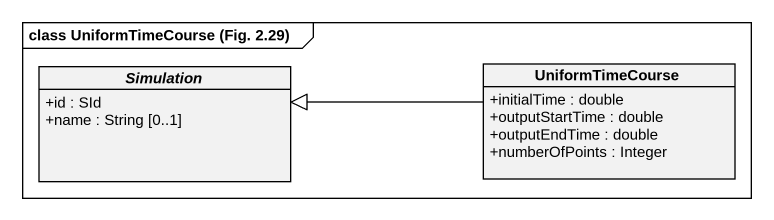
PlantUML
@startuml
mainframe class UniformTimeCourse (Fig. 2.29)
hide circle
hide empty members
skinparam classAttributeIconSize 0
abstract class Simulation {
  +id : SId
  +name : String [0..1]
}
class UniformTimeCourse {
  +initialTime : double
  +outputStartTime : double
  +outputEndTime : double
  +numberOfPoints : Integer
}
UniformTimeCourse -left-|> Simulation
@enduml
